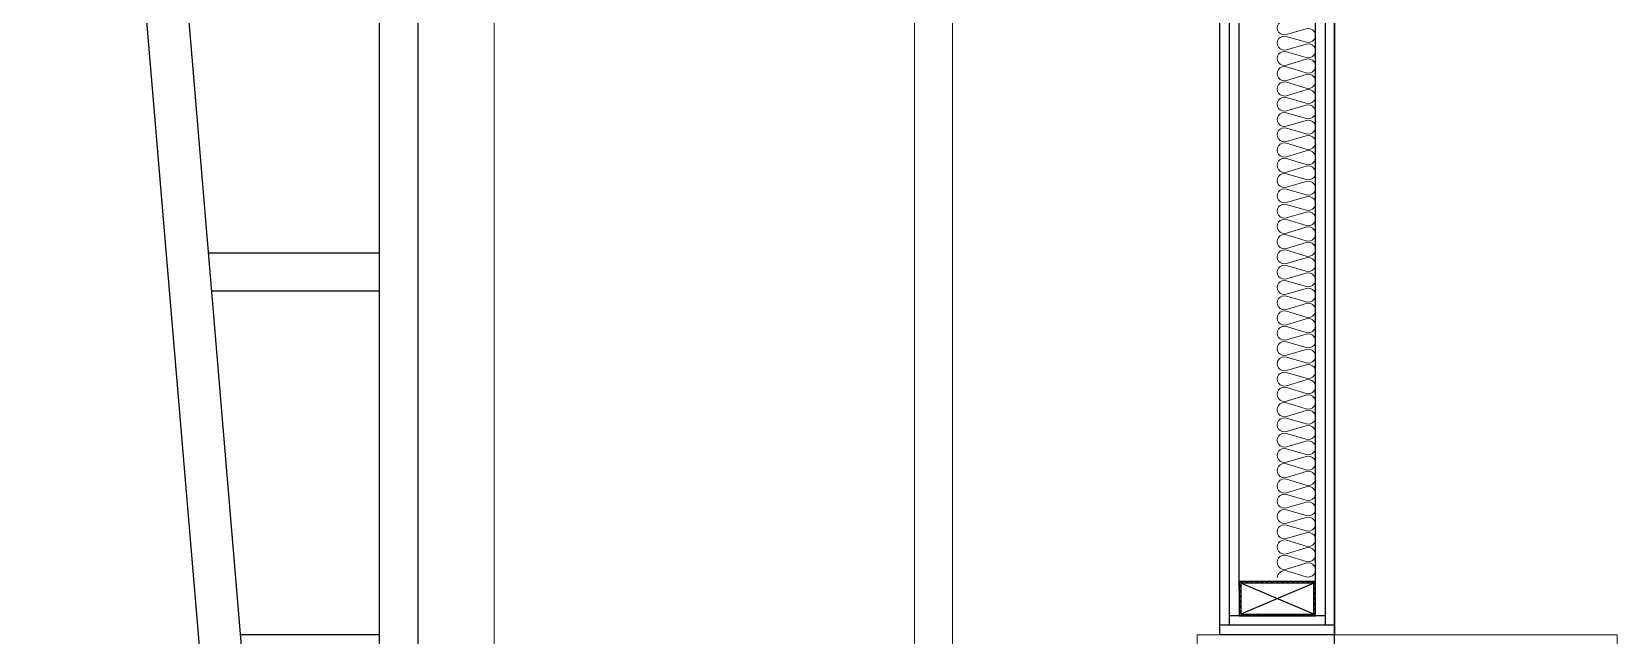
# Model space of a CAD drawing. Header units: millimetres. Extents: x 0 to 420000, y 0 to 297000.
# Drawn here: x 187807 to 189883, y 48349 to 49140 of the extents above; entities that cross this region are included whole.
import ezdxf

# ---------------------------------------------------------------- set-up
doc = ezdxf.new("R2010")
doc.units = ezdxf.units.MM
doc.layers.get('Defpoints').update_dxf_attribs({"color": 140})
for name, color, linetype in [('1', 3, 'Continuous'), ('3', 3, 'Continuous'), ('[0]', 255, 'Continuous'), ('SCREW2', 8, 'Continuous'), ('오버헤드 FR', 1, 'Continuous')]:
    doc.layers.add(name, color=color, linetype=linetype)
for name, color, linetype, lineweight in [('A-CONC-LIN1', 2, 'Continuous', 40), ('A-ELEV-LIN2', 7, 'Continuous', 25), ('A-WAXM-DRYW', 4, 'Continuous', 25), ('A-WAXM-PANL', 6, 'Continuous', 20), ('A-XXXX-INSL2', 8, 'Continuous', 18), ('DJ', 7, 'Continuous', 5)]:
    doc.layers.add(name, color=color, linetype=linetype, lineweight=lineweight)

# ---------------------------------------------------------------- blocks, each defined once
blk = doc.blocks.new('90x45x2.3t')
at = {"layer": '1'}
h = blk.add_hatch(dxfattribs=at)
h.set_pattern_fill('ANSI32', color=256, scale=0.5, style=0)
h.set_pattern_definition([(45, (21523.4563, -2132.821), (-3.367596, 3.367596), []), (45, (21525.7014, -2132.821), (-3.367596, 3.367596), [])])
h.paths.add_polyline_path([(23242.8, 726.2), (23338.2, 726.2), (23338.2, 685.8), (23242.8, 685.8)], flags=16)
edge = h.paths.add_edge_path()
edge.add_line((23242.8, 728.5), (23338.2, 728.5))
edge.add_arc((23338.2, 726.2), 2.3, 360, 450, ccw=False)
edge.add_line((23340.5, 726.2), (23340.5, 685.8))
edge.add_arc((23338.2, 685.8), 2.3, 270, 360, ccw=False)
edge.add_line((23338.2, 683.5), (23242.8, 683.5))
edge.add_arc((23242.8, 685.8), 2.3, 180, 270, ccw=False)
edge.add_line((23240.5, 685.8), (23240.5, 726.2))
edge.add_arc((23242.8, 726.2), 2.3, 90, 180, ccw=False)
for p, q in [((23242.8, 685.8), (23338.2, 726.2)), ((23242.8, 726.2), (23338.2, 685.8))]:
    blk.add_line(p, q, dxfattribs=at)
at = {"layer": '3'}
blk.add_lwpolyline([(23242.8, 728.5), (23338.2, 728.5, -0.414214), (23340.5, 726.2), (23340.5, 685.8, -0.414214), (23338.2, 683.5), (23242.8, 683.5, -0.414214), (23240.5, 685.8), (23240.5, 726.2, -0.414214)], format="xyb", close=True, dxfattribs=at)
blk.add_lwpolyline([(23242.8, 726.2), (23338.2, 726.2), (23338.2, 685.8), (23242.8, 685.8)], close=True, dxfattribs=at)
at = {"layer": 'Defpoints'}
blk.add_lwpolyline([(23240.5, 728.5), (23340.5, 728.5), (23340.5, 683.5), (23240.5, 683.5)], close=True, dxfattribs=at)
blk = doc.blocks.new('방화스크린(냉동)')
at = {"layer": 'A-WAXM-DRYW'}
for p, q in [((225640, 84440), (225640, 88090)), ((225652.5, 84452.5), (225652.5, 88090)), ((225665, 84498.7), (225665, 88090)), ((225765, 84500), (225765, 88090)), ((225777.5, 88090), (225777.5, 84465)), ((225790, 88090), (225790, 84440)), ((225777.5, 84465), (225652.5, 84465)), ((225777.5, 84465), (225777.5, 84452.5)), ((225790, 84452.5), (225640, 84452.5)), ((225790, 84440), (225640, 84440))]:
    blk.add_line(p, q, dxfattribs=at)
at = {"layer": 'A-XXXX-INSL2'}
blk.add_lwpolyline([(225727.1, 85243.8, 1.37259), (225727.1, 85226.2), (225752.9, 85233.8, -1.37259), (225752.9, 85216.2), (225727.1, 85223.8, 1.37259), (225727.1, 85206.2), (225752.9, 85213.8, -1.37259), (225752.9, 85196.2), (225727.1, 85203.8, 1.37259), (225727.1, 85186.2), (225752.9, 85193.8, -1.37259), (225752.9, 85176.2), (225727.1, 85183.8, 1.37259), (225727.1, 85166.2), (225752.9, 85173.8, -1.37259), (225752.9, 85156.2), (225727.1, 85163.8, 1.37259), (225727.1, 85146.2), (225752.9, 85153.8, -1.37259), (225752.9, 85136.2), (225727.1, 85143.8, 1.37259), (225727.1, 85126.2), (225752.9, 85133.8, -1.37259), (225752.9, 85116.2), (225727.1, 85123.8, 1.37259), (225727.1, 85106.2), (225752.9, 85113.8, -1.37259), (225752.9, 85096.2), (225727.1, 85103.8, 1.37259), (225727.1, 85086.2), (225752.9, 85093.8, -1.37259), (225752.9, 85076.2), (225727.1, 85083.8, 1.37259), (225727.1, 85066.2), (225752.9, 85073.8, -1.37259), (225752.9, 85056.2), (225727.1, 85063.8, 1.37259), (225727.1, 85046.2), (225752.9, 85053.8, -1.37259), (225752.9, 85036.2), (225727.1, 85043.8, 1.37259), (225727.1, 85026.2), (225752.9, 85033.8, -1.37259), (225752.9, 85016.2), (225727.1, 85023.8, 1.37259), (225727.1, 85006.2), (225752.9, 85013.8, -1.37259), (225752.9, 84996.2), (225727.1, 85003.8, 1.37259), (225727.1, 84986.2), (225752.9, 84993.8, -1.37259), (225752.9, 84976.2), (225727.1, 84983.8, 1.37259), (225727.1, 84966.2), (225752.9, 84973.8, -1.37259), (225752.9, 84956.2), (225727.1, 84963.8, 1.37259), (225727.1, 84946.2), (225752.9, 84953.8, -1.37259), (225752.9, 84936.2), (225727.1, 84943.8, 1.37259), (225727.1, 84926.2), (225752.9, 84933.8, -1.37259), (225752.9, 84916.2), (225727.1, 84923.8, 1.37259), (225727.1, 84906.2), (225752.9, 84913.8, -1.37259), (225752.9, 84896.2), (225727.1, 84903.8, 1.37259), (225727.1, 84886.2), (225752.9, 84893.8, -1.37259), (225752.9, 84876.2), (225727.1, 84883.8, 1.37259), (225727.1, 84866.2), (225752.9, 84873.8, -1.37259), (225752.9, 84856.2), (225727.1, 84863.8, 1.37259), (225727.1, 84846.2), (225752.9, 84853.8, -1.37259), (225752.9, 84836.2), (225727.1, 84843.8, 1.37259), (225727.1, 84826.2), (225752.9, 84833.8, -1.37259), (225752.9, 84816.2), (225727.1, 84823.8, 1.37259), (225727.1, 84806.2), (225752.9, 84813.8, -1.37259), (225752.9, 84796.2), (225727.1, 84803.8, 1.37259), (225727.1, 84786.2), (225752.9, 84793.8, -1.37259), (225752.9, 84776.2), (225727.1, 84783.8, 1.37259), (225727.1, 84766.2), (225752.9, 84773.8, -1.37259), (225752.9, 84756.2), (225727.1, 84763.8, 1.37259), (225727.1, 84746.2), (225752.9, 84753.8, -1.37259), (225752.9, 84736.2), (225727.1, 84743.8, 1.37259), (225727.1, 84726.2), (225752.9, 84733.8, -1.37259), (225752.9, 84716.2), (225727.1, 84723.8, 1.37259), (225727.1, 84706.2), (225752.9, 84713.8, -1.37259), (225752.9, 84696.2), (225727.1, 84703.8, 1.37259), (225727.1, 84686.2), (225752.9, 84693.8, -1.37259), (225752.9, 84676.2), (225727.1, 84683.8, 1.37259), (225727.1, 84666.2), (225752.9, 84673.8, -1.37259), (225752.9, 84656.2), (225727.1, 84663.8, 1.37259), (225727.1, 84646.2), (225752.9, 84653.8, -1.37259), (225752.9, 84636.2), (225727.1, 84643.8, 1.37259), (225727.1, 84626.2), (225752.9, 84633.8, -1.37259), (225752.9, 84616.2), (225727.1, 84623.8, 1.37259), (225727.1, 84606.2), (225752.9, 84613.8, -1.37259), (225752.9, 84596.2), (225727.1, 84603.8, 1.37259), (225727.1, 84586.2), (225752.9, 84593.8, -1.37259), (225752.9, 84576.2), (225727.1, 84583.8, 1.37259), (225727.1, 84566.2), (225752.9, 84573.8, -1.37259), (225752.9, 84556.2), (225727.1, 84563.8, 1.37259), (225727.1, 84546.2), (225752.9, 84553.8, -1.37259), (225752.9, 84536.2), (225727.1, 84543.8, 1.37259), (225727.1, 84526.2), (225752.9, 84533.8, -1.37259), (225752.9, 84516.2), (225727.1, 84523.8, 0.471828), (225715, 84515)], format="xyb", dxfattribs=at)
at = {"layer": 'DJ', "color": 4}
blk.add_lwpolyline([(226160, 84385), (226160, 84440), (225610, 84440), (225610, 84040)], dxfattribs=at)
at = {"layer": 'SCREW2', "xscale": -1}
blk.add_blockref('90x45x2.3t', (249005.5, 83781.5), dxfattribs=at)
blk = doc.blocks.new('냉동오버헤드(220321)')
at = {"layer": '[0]', "color": 4}
for p, q in [((-56, 3000, 14.1), (-350.5, 6500, 14.1)), ((-110.8, 2995.4, 14.1), (-405.3, 6495.4, 14.1)), ((50, 4400, 14.1), (-173.8, 4400, 14.1)), ((50, 4350, 14.1), (-169.6, 4350, 14.1)), ((50, 3900, 14.1), (-131.7, 3900, 14.1))]:
    blk.add_line(p, q, dxfattribs=at)
at = {"layer": '오버헤드 FR', "elevation": 14.1}
blk.add_lwpolyline([(100, 3100), (50, 3100), (50, 6500), (100, 6500)], close=True, dxfattribs=at)
blk = doc.blocks.new('오버헤드도어(저온2)(220321)(3F)')
at = {"layer": 'A-WAXM-PANL'}
for points in [[(600, 9480), (600, 3100), (700, 3100), (700, 9480)], [(0, 7550), (0, 3100), (50, 3100), (50, 7550)]]:
    blk.add_lwpolyline(points, dxfattribs=at)
at = {"xscale": -1}
blk.add_blockref('냉동오버헤드(220321)', (800, 0, -14.1), dxfattribs=at)
blk = doc.blocks.new('3층')
at = {"layer": 'A-ELEV-LIN2'}
blk.add_line((4759823.8, -412118.7), (4759823.8, -403545.7), dxfattribs=at)
at = {"xscale": -1}
blk.add_blockref('오버헤드도어(저온2)(220321)(3F)', (4759323.8, -411118.7), dxfattribs=at)
at = {"layer": 'A-CONC-LIN1'}
blk.add_blockref('방화스크린(냉동)', (4534033.8, -491658.7), dxfattribs=at)

msp = doc.modelspace()

# ---------------------------------------------------------------- block references
msp.add_blockref('3층', (-4570311.3, 455568.7))

doc.saveas('drawing.dxf')
